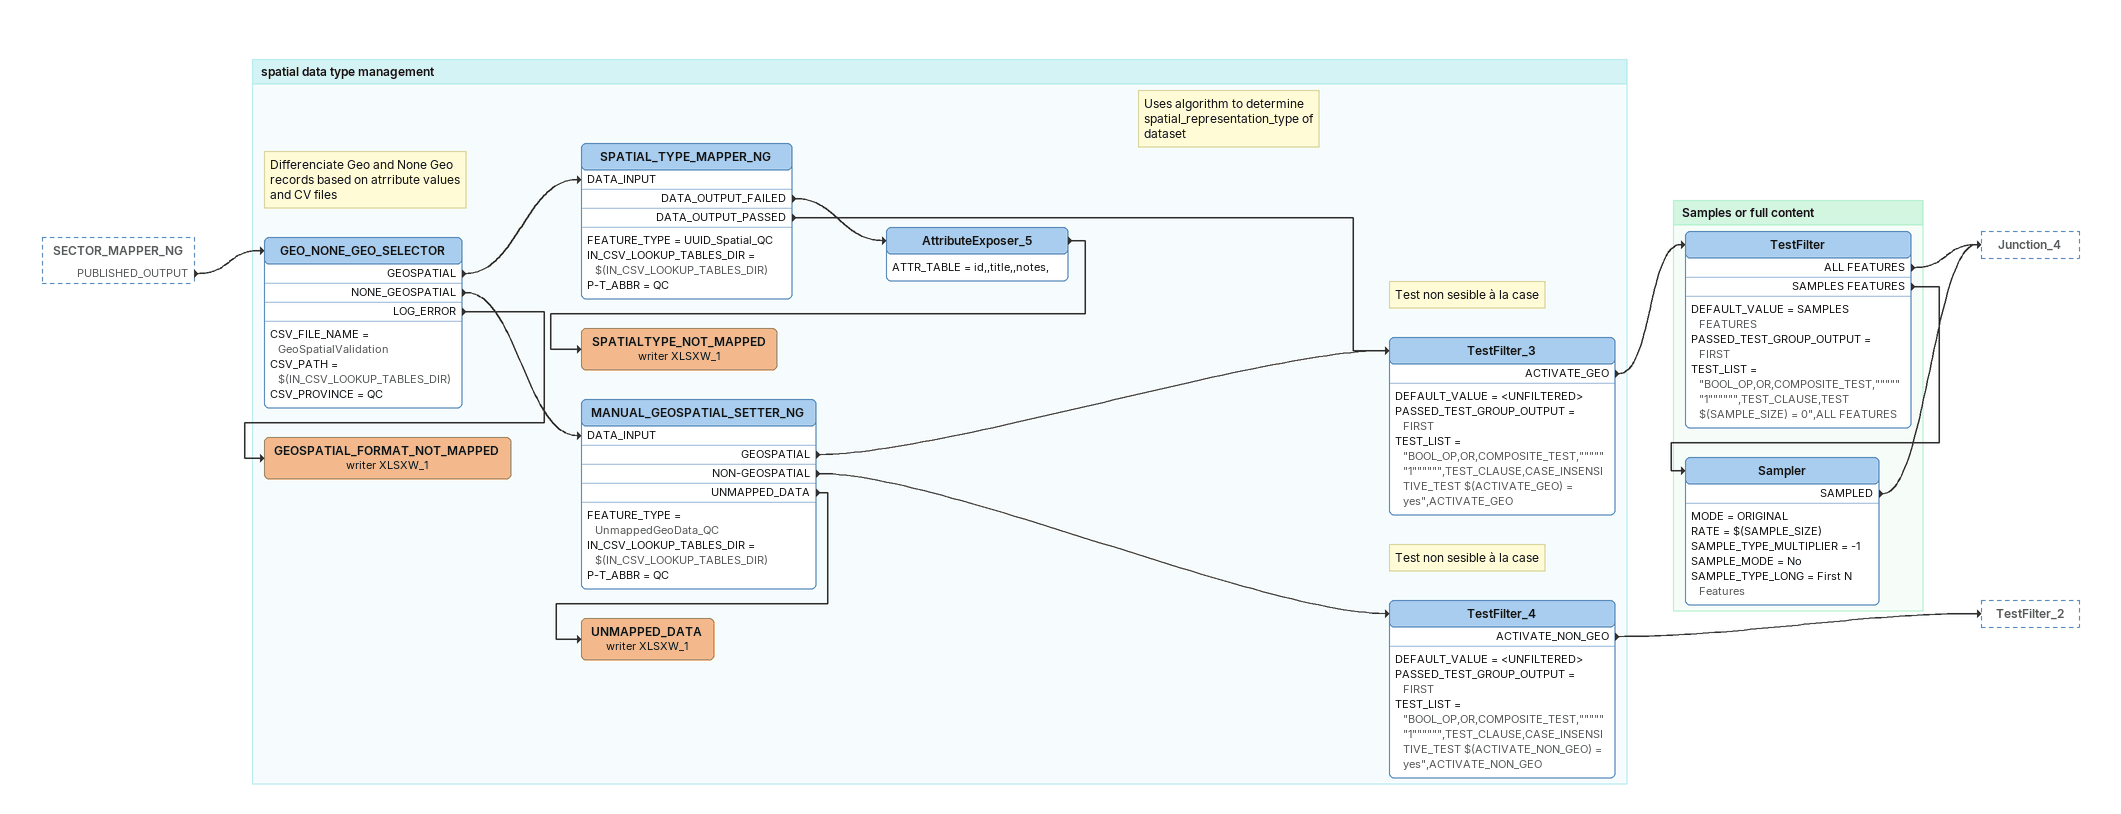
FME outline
SECTOR_MAPPER_NG [outside]
    PUBLISHED_OUTPUT -> GEO_NONE_GEO_SELECTOR

Bookmark: spatial data type management
Note: Differenciate Geo and None Geo records based on atrribute values and CV files
GEO_NONE_GEO_SELECTOR
    CSV_FILE_NAME = GeoSpatialValidation
    CSV_PATH = $(IN_CSV_LOOKUP_TABLES_DIR)
    CSV_PROVINCE = QC
    GEOSPATIAL -> SPATIAL_TYPE_MAPPER_NG [DATA_INPUT]
    NONE_GEOSPATIAL -> MANUAL_GEOSPATIAL_SETTER_NG [DATA_INPUT]
    LOG_ERROR -> GEOSPATIAL_FORMAT_NOT_MAPPED (writer XLSXW_1)
Note: Uses algorithm to determine spatial_representation_type of dataset
SPATIAL_TYPE_MAPPER_NG
    FEATURE_TYPE = UUID_Spatial_QC
    IN_CSV_LOOKUP_TABLES_DIR = $(IN_CSV_LOOKUP_TABLES_DIR)
    P-T_ABBR = QC
    DATA_OUTPUT_FAILED -> AttributeExposer_5
    DATA_OUTPUT_PASSED -> TestFilter_3
AttributeExposer_5
    ATTR_TABLE = id,,title,,notes,
    -> SPATIALTYPE_NOT_MAPPED (writer XLSXW_1)
SPATIALTYPE_NOT_MAPPED (writer XLSXW_1)
MANUAL_GEOSPATIAL_SETTER_NG
    FEATURE_TYPE = UnmappedGeoData_QC
    IN_CSV_LOOKUP_TABLES_DIR = $(IN_CSV_LOOKUP_TABLES_DIR)
    P-T_ABBR = QC
    GEOSPATIAL -> TestFilter_3
    NON-GEOSPATIAL -> TestFilter_4
    UNMAPPED_DATA -> UNMAPPED_DATA (writer XLSXW_1)
Note: Test non sesible à la case
TestFilter_3
    DEFAULT_VALUE = <UNFILTERED>
    PASSED_TEST_GROUP_OUTPUT = FIRST
    TEST_LIST = "BOOL_OP,OR,COMPOSITE_TEST,""""""1"""""",TEST_CLAUSE,CASE_INSENSITIVE_TEST $(ACTIVATE_GEO) = yes",ACTIVATE_GEO
    ACTIVATE_GEO -> TestFilter
UNMAPPED_DATA (writer XLSXW_1)
Note: Test non sesible à la case
TestFilter_4
    DEFAULT_VALUE = <UNFILTERED>
    PASSED_TEST_GROUP_OUTPUT = FIRST
    TEST_LIST = "BOOL_OP,OR,COMPOSITE_TEST,""""""1"""""",TEST_CLAUSE,CASE_INSENSITIVE_TEST $(ACTIVATE_NON_GEO) = yes",ACTIVATE_NON_GEO
    ACTIVATE_NON_GEO -> TestFilter_2
GEOSPATIAL_FORMAT_NOT_MAPPED (writer XLSXW_1)

Bookmark: Samples or full content
TestFilter
    DEFAULT_VALUE = SAMPLES FEATURES
    PASSED_TEST_GROUP_OUTPUT = FIRST
    TEST_LIST = "BOOL_OP,OR,COMPOSITE_TEST,""""""1"""""",TEST_CLAUSE,TEST $(SAMPLE_SIZE) = 0",ALL FEATURES
    ALL FEATURES -> Junction_4
    SAMPLES FEATURES -> Sampler
Sampler
    MODE = ORIGINAL
    RATE = $(SAMPLE_SIZE)
    SAMPLE_TYPE_MULTIPLIER = -1
    SAMPLE_MODE = No
    SAMPLE_TYPE_LONG = First N Features
    SAMPLED -> Junction_4
